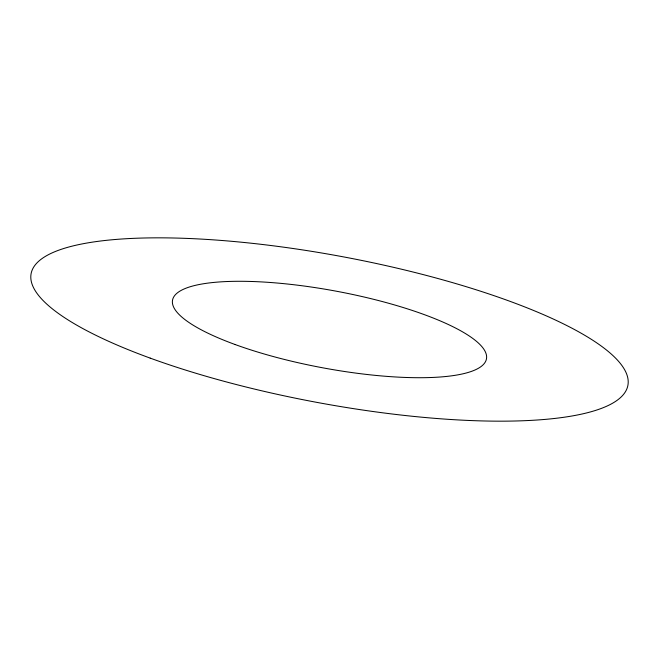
<?xml version="1.0" encoding="UTF-8"?>
<svg xmlns="http://www.w3.org/2000/svg" width="659" height="659" viewBox="0 0 659 659"><rect width="100%" height="100%" fill="white"/><g stroke="black" fill="none" stroke-linecap="round" stroke-linejoin="round"><path stroke-width="0.99" d="M150.194 358.117A303.577 73.956 10.6 0 0 626.05 390.614A303.577 73.956 10.6 0 0 212.256 239.777A303.577 73.956 10.6 0 0 150.194 358.117M235.189 344.55A159.676 38.897 10.6 0 0 485.485 361.643A159.676 38.897 10.6 0 0 267.826 282.307A159.676 38.897 10.6 0 0 235.189 344.55"/></g></svg>
